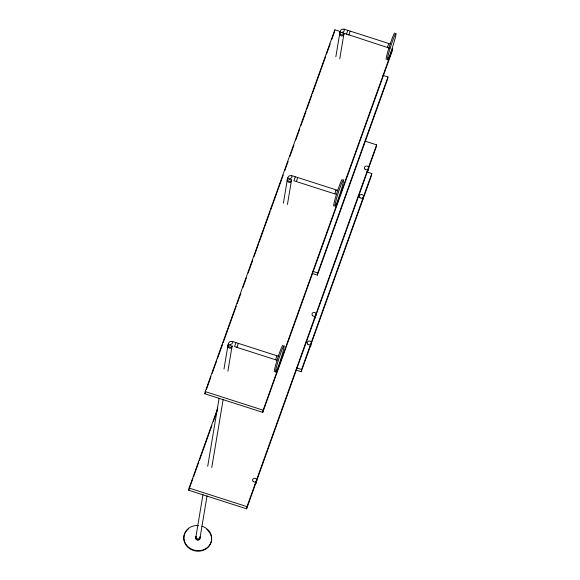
<?xml version="1.0" encoding="UTF-8"?>
<svg xmlns="http://www.w3.org/2000/svg" width="580" height="580" viewBox="0 0 580 580"><rect width="100%" height="100%" fill="white"/><g stroke="black" fill="none" stroke-linecap="round" stroke-linejoin="round"><path stroke-width="0.87" d="M368.249 170.012L367.597 171.818M315.237 317.289L246.63 508.827L188.732 490.245L189.094 488.063L217.754 408.045M262.776 412.358L263.139 410.176L392.725 48.386L392.363 50.569L262.776 412.358L204.87 393.784L205.233 391.601L334.82 29.812L339.931 31.451M195.808 537.435L202.978 494.573M207.713 466.284L219.073 398.373M223.996 368.989L228.085 344.556A2.131 1.914 9.5 0 0 229.463 347.014A2.131 1.914 9.5 0 0 232.13 345.854L227.896 371.164M199.861 538.733L207.031 495.878M211.765 467.582L223.126 399.678M283.388 203.174L287.477 178.734M287.441 204.472L291.53 180.039A2.131 1.914 9.5 0 1 288.354 180.967A2.131 1.914 9.5 0 1 288.071 177.915M246.63 508.827L246.993 506.644L376.587 144.855L365.516 141.303M334.58 31.269L334.82 29.812M335.842 56.731L339.931 32.299A2.131 1.914 9.5 0 0 341.308 34.756A2.131 1.914 9.5 0 0 343.976 33.596L339.742 58.906M296.119 370.047L301.223 371.686L301.593 369.504L371.787 173.536L366.676 171.897M312.279 273.47L317.39 275.108L317.753 272.926L387.947 76.959L382.836 75.32M371.787 173.536L371.417 175.718L301.223 371.686M376.587 144.855L376.217 147.037L315.846 315.585M387.947 76.959L387.578 79.141L317.39 275.108M336.081 190.82C336.654 188.174 334.457 194.38 335.16 193.561M204.87 393.784L205.48 392.08M206.393 389.528L210.968 376.753M212.186 373.353L216.761 360.586M217.369 358.882L222.553 344.411M223.162 342.707L236.277 306.102M237.191 303.55L240.852 293.335M242.984 287.375L246.34 278.008M248.167 272.904L252.742 260.13M253.96 256.73L258.535 243.955M259.144 242.259L264.328 227.788M264.937 226.084L270.12 211.613M270.73 209.909L283.236 175.008M284.758 170.752L288.115 161.385M289.942 156.281L293.908 145.21M295.735 140.106L299.7 129.035M300.918 125.635L306.102 111.164M306.711 109.46L311.895 94.99M312.504 93.286L325.612 56.681M326.533 54.128L330.187 43.913M331.716 39.657L334.457 31.994M188.732 490.245L192.995 478.326M193.604 476.622L198.788 462.151M199.404 460.447L211.903 425.546M213.425 421.29L217.087 411.075M346.586 34.024L346.405 34.351L347.688 30.515M296.547 181.235L296.365 181.562L297.649 177.726M387.614 47.125L387.44 47.444L388.694 43.696M237.148 347.058L236.974 347.384L238.257 343.548M276.834 355.743L275.594 359.701L275.768 359.382M362.514 200.303L363.16 198.498L362.601 197.932M315.767 317.318L314.113 319.014M309.329 347.601L310.981 345.897L310.452 344.469M254.721 484.837L256.367 483.14L255.838 481.704M341.663 32.618L343.875 31.48L344.527 29.674L343.962 29.109L341.787 29.377L340.75 30.138L340.098 31.944L389.833 48.285M289.21 179.053L291.421 177.922L292.037 176.98L291.508 175.544L289.333 175.812L287.68 177.516L288.209 178.944L291.16 179.51M229.818 344.875L232.029 343.744L232.681 341.932L232.116 341.366L229.941 341.635L228.288 343.331L228.817 344.767L230.84 345.419M342.686 33.162L343.614 33.067M343.962 29.109L390.253 43.964M291.508 175.544L337.799 190.399M336.531 194.452L293.951 180.786L295.235 176.958M312.642 271.288L317.753 272.926M232.116 341.366L278.407 356.221M277.131 360.267L234.559 346.608L235.843 342.773M296.481 367.865L301.593 369.504M205.233 391.601L263.139 410.176M189.094 488.063L246.993 506.644M350.102 31.291L348.819 35.126M199.911 537.74A2.131 1.921 9.5 0 1 197.186 539.893A2.131 1.921 9.5 0 1 196.402 536.616M199.759 538.704A2.081 1.871 9.5 0 1 196.663 539.61A2.081 1.871 9.5 0 1 196.388 536.638M199.991 536.645A2.081 1.871 9.5 0 1 197.867 538.849A2.081 1.871 9.5 0 1 195.989 536.341M206.719 529.315A13.956 12.557 9.5 0 1 207.894 547.491A13.956 12.557 9.5 0 1 187.797 547.165A13.956 12.557 9.5 0 1 188.326 529.011M202.029 526.212A13.956 12.557 9.5 0 1 208.002 546.933A13.956 12.557 9.5 0 1 184.897 542.43A13.956 12.557 9.5 0 1 198.447 525.516M232.007 345.955A2.131 1.914 9.5 0 1 229.825 348.21A2.131 1.914 9.5 0 1 227.904 345.644M291.399 180.133A2.131 1.914 9.5 0 1 289.217 182.395A2.131 1.914 9.5 0 1 287.296 179.829M343.853 33.698A2.131 1.914 9.5 0 1 341.671 35.953A2.131 1.914 9.5 0 1 339.75 33.386M274.449 371.751A13.934 0.972 -72.2 0 1 277.378 359.208A13.934 0.972 -72.2 0 1 282.801 345.245M333.848 205.929A13.934 0.972 -72.2 0 1 336.77 193.387A13.934 0.972 -72.2 0 1 342.193 179.423M386.295 59.493A13.934 0.972 -72.2 0 1 389.224 46.951A13.934 0.972 -72.2 0 1 394.647 32.987M365.001 169.157A2.131 1.914 9.5 0 0 368.604 168.562A2.131 1.914 9.5 0 0 366.125 166.025A2.131 1.914 9.5 0 0 365.001 169.157M312.548 315.6A2.131 1.914 9.5 0 0 316.151 315.005A2.131 1.914 9.5 0 0 313.671 312.461A2.131 1.914 9.5 0 0 312.548 315.6M253.155 481.414A2.131 1.914 9.5 0 0 256.759 480.82A2.131 1.914 9.5 0 0 254.279 478.283A2.131 1.914 9.5 0 0 253.155 481.414M307.77 344.179A2.131 1.914 9.5 0 0 311.366 343.585A2.131 1.914 9.5 0 0 308.894 341.04A2.131 1.914 9.5 0 0 307.77 344.179M359.919 197.642A2.131 1.914 9.5 0 0 363.515 197.048A2.131 1.914 9.5 0 0 361.043 194.51A2.131 1.914 9.5 0 0 359.919 197.642M276.841 370.004A13.934 0.972 -72.2 0 0 284.07 347.043A13.934 0.972 -72.2 0 0 278.581 359.6A13.934 0.972 -72.2 0 0 276.841 370.004M336.233 204.182A13.934 0.972 -72.2 0 0 343.469 181.228A13.934 0.972 -72.2 0 0 337.973 193.785A13.934 0.972 -72.2 0 0 336.233 204.182M388.687 57.746A13.934 0.972 -72.2 0 0 395.915 34.785A13.934 0.972 -72.2 0 0 390.427 47.342A13.934 0.972 -72.2 0 0 388.687 57.746"/></g></svg>
